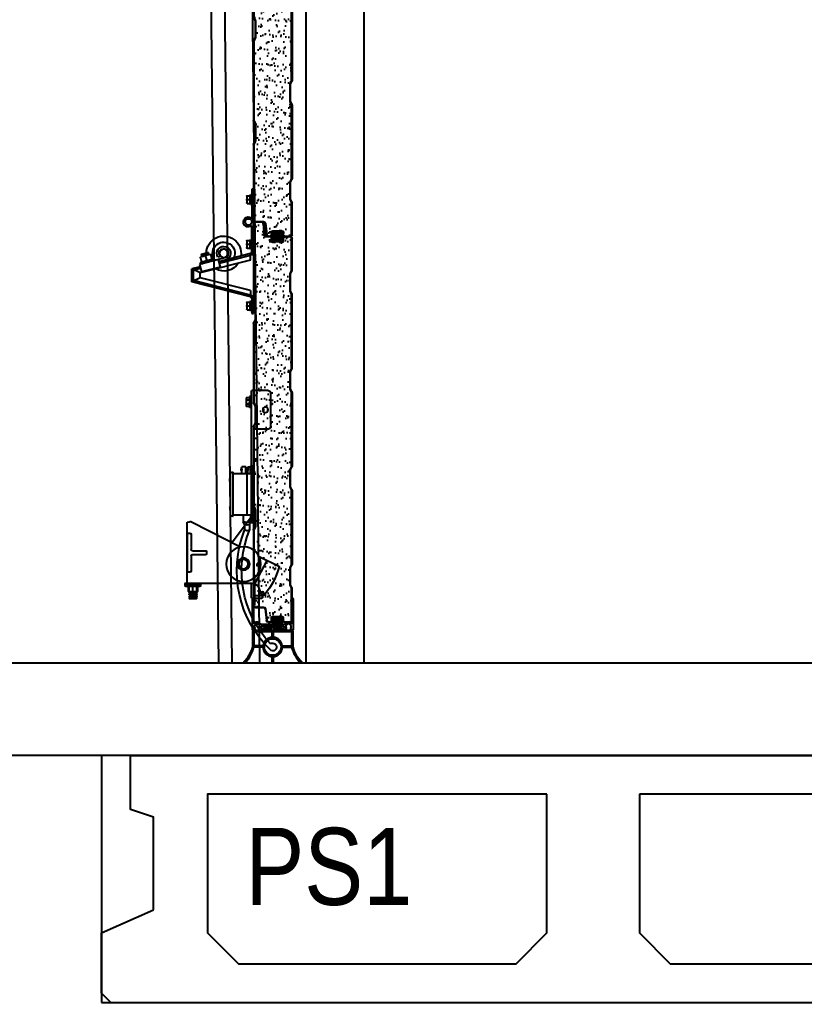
# Model space of a CAD drawing. Header units: millimetres. Extents: x 4754612 to 5801174, y 2368242 to 2777223.
# Drawn here: x 5506792 to 5507810, y 2420575 to 2421850 of the extents above; entities that cross this region are included whole.
import ezdxf
from ezdxf.enums import TextEntityAlignment as Align
from ezdxf.xclip import XClip

# ---------------------------------------------------------------- set-up
doc = ezdxf.new("R2010")
doc.units = ezdxf.units.MM
doc.header["$LTSCALE"] = 1000
for name, pattern in [('CEN', [6.2, 6, -0.1, 0, -0.1]), ('HIDDEN', [2, 1, -1]), ('HIDDEN2', [0.1875, 0.125, -0.0625])]:
    doc.linetypes.add(name, pattern=pattern)
doc.layers.get('DEFPOINTS').update_dxf_attribs({"color": 151})
for name, color, linetype in [('1212', 7, 'Continuous'), ('A-중심선', 10, 'CEN'), ('CON', 2, 'Continuous'), ('DOOR', 4, 'Continuous'), ('OHD Frame', 6, 'Continuous'), ('OHD Panel', 5, 'Continuous'), ('OHD Track', 4, 'Continuous')]:
    doc.layers.add(name, color=color, linetype=linetype)
doc.styles.add('A.NARROW', font='ARIALN.TTF')

# ---------------------------------------------------------------- blocks, each defined once
blk = doc.blocks.new('zw$F401')
at = {"layer": 'CON'}
for points in [[(-2290, -200), (-2290, -80), (-2320, -70), (-2320, 0), (0, 0), (0, -70), (-30, -80), (-30, -200), (37.5, -230), (37.5, -308), (25.5, -320), (-2345.5, -320), (-2357.5, -308), (-2357.5, -230)], [(-1660, -50), (-1660, -230), (-1620, -270), (-1260, -270), (-1220, -230), (-1220, -50)], [(-660, -50), (-1100, -50), (-1100, -230), (-1060, -270), (-700, -270), (-660, -230)]]:
    blk.add_lwpolyline(points, close=True, dxfattribs=at)
for points in [[(-1780, -50), (-2220, -50), (-2220, -230), (-2180, -270), (-1820, -270), (-1780, -230), (-1780, -50)], [(-540, -50), (-540, -230), (-500, -270), (-140, -270), (-100, -230), (-100, -50), (-540, -50)]]:
    blk.add_lwpolyline(points, dxfattribs=at)
at = {"layer": 'DEFPOINTS', "style": 'A.NARROW'}
blk.add_text('PS1', height=100, dxfattribs=at).set_placement((-2171, -143.7), align=Align.MIDDLE_LEFT)
blk = doc.blocks.new('A$C1B0F701D')
at = {"layer": 'OHD Panel'}
for p, q in [((0, 457.1), (0, 498.5)), ((0.5, 457.1), (0.5, 498.5)), ((2.5, 501), (9.5, 501)), ((9.5, 501), (2.5, 501)), ((2.5, 500.5), (9.5, 500.5)), ((11.5, 498.5), (11.5, 496)), ((11.5, 495), (11.5, 498.5)), ((12, 498.5), (12, 496)), ((12, 495), (12, 498.5)), ((16.5, 494), (13, 494)), ((13, 493.5), (16.5, 493.5)), ((16.5, 493.5), (16.5, 494)), ((1.8, 452.9), (0.3, 456)), ((2.2, 453.1), (0.7, 456.2)), ((2, 431), (2, 452)), ((2.5, 431), (2.5, 452)), ((0, 330.1), (0, 425.9)), ((0.3, 427), (1.8, 430.1)), ((0.5, 330.1), (0.5, 425.9)), ((0.7, 426.8), (2.2, 429.9)), ((1.8, 325.9), (0.3, 329)), ((2.2, 326.1), (0.7, 329.2)), ((2, 304), (2, 325)), ((2.5, 304), (2.5, 325)), ((0, 298.9), (0, 203.1)), ((0.3, 300), (1.8, 303.1)), ((0.5, 203.1), (0.5, 298.9)), ((0.7, 299.8), (2.2, 302.9)), ((1.8, 198.9), (0.3, 202)), ((2.2, 199.1), (0.7, 202.2)), ((2, 177), (2, 198)), ((2.5, 177), (2.5, 198)), ((0, 171.9), (0, 76.1)), ((0.3, 173), (1.8, 176.1)), ((0.5, 76.1), (0.5, 171.9)), ((0.7, 172.8), (2.2, 175.9)), ((1.8, 71.9), (0.3, 75)), ((2.2, 72.1), (0.7, 75.2)), ((2, 50), (2, 71)), ((2.5, 50), (2.5, 71)), ((0, 3.5), (0, 44.9)), ((0.3, 46), (1.8, 49.1)), ((0.5, 3.5), (0.5, 44.9)), ((0.7, 45.8), (2.2, 48.9)), ((9.5, 1.5), (2.5, 1.5)), ((9.5, 1), (2.5, 1)), ((11.5, 7), (11.5, 3.5)), ((12, 7), (12, 3.5)), ((13, 8.5), (16.5, 8.5)), ((16.5, 8), (13, 8)), ((16.5, 8.5), (16.5, 8))]:
    blk.add_line(p, q, dxfattribs=at)
for centre, radius, start, end in [((2.5, 498.5), 2.5, 90, 180), ((2.5, 498.5), 2, 90, 180), ((9.5, 498.5), 2.5, 0, 90), ((9.5, 498.5), 2, 0, 90), ((13, 495), 1.5, 180, 270), ((13, 495), 1, 180, 270), ((2.5, 457.1), 2.5, 180, 206.5651), ((2.5, 457.1), 2, 180, 206.5651), ((0, 452), 2, 0, 26.5651), ((0, 452), 2.5, 0, 26.5651), ((2.5, 425.9), 2.5, 153.4349, 180), ((2.5, 425.9), 2, 153.4349, 180), ((0, 431), 2, 333.4349, 0), ((0, 431), 2.5, 333.4349, 0), ((2.5, 330.1), 2.5, 180, 206.5651), ((2.5, 330.1), 2, 180, 206.5651), ((0, 325), 2, 0, 26.5651), ((0, 325), 2.5, 0, 26.5651), ((2.5, 298.9), 2.5, 153.4349, 180), ((2.5, 298.9), 2, 153.4349, 180), ((0, 304), 2, 333.4349, 0), ((0, 304), 2.5, 333.4349, 0), ((2.5, 203.1), 2.5, 180, 206.5651), ((2.5, 203.1), 2, 180, 206.5651), ((0, 198), 2, 0, 26.5651), ((0, 198), 2.5, 0, 26.5651), ((2.5, 171.9), 2.5, 153.4349, 180), ((2.5, 171.9), 2, 153.4349, 180), ((0, 177), 2, 333.4349, 0), ((0, 177), 2.5, 333.4349, 0), ((2.5, 76.1), 2.5, 180, 206.5651), ((2.5, 76.1), 2, 180, 206.5651), ((0, 71), 2, 0, 26.5651), ((0, 71), 2.5, 0, 26.5651), ((2.5, 44.9), 2.5, 153.4349, 180), ((2.5, 44.9), 2, 153.4349, 180), ((0, 50), 2, 333.4349, 0), ((0, 50), 2.5, 333.4349, 0), ((2.5, 3.5), 2.5, 180, 270), ((2.5, 3.5), 2, 180, 270), ((9.5, 3.5), 2.5, 270, 0), ((9.5, 3.5), 2, 270, 0), ((13, 7), 1.5, 90, 180), ((13, 7), 1, 90, 180)]:
    blk.add_arc(centre, radius, start, end, dxfattribs=at)
blk = doc.blocks.new('A$C2BEC2C56')
h = blk.add_hatch(color=256)
h.dxf.hatch_style = 1
h.paths.add_polyline_path([(27, 477.5), (28, 477.5), (28, 517.5), (27, 517.5)])
h = blk.add_hatch(color=256)
h.dxf.hatch_style = 1
h.paths.add_polyline_path([(27, 22.5), (28, 22.5), (28, 62.5), (27, 62.5)])
for p, q in [((27, 517.5), (27, 477.5)), ((28, 517.5), (27, 517.5)), ((28, 477.5), (28, 517.5)), ((27, 477.5), (28, 477.5)), ((27, 62.5), (27, 22.5)), ((27, 22.5), (28, 22.5))]:
    blk.add_line(p, q)
at = {"layer": 'OHD Panel'}
for p, q in [((13.5, 501.9), (15.2, 517.8)), ((14, 501.8), (15.6, 517.7)), ((17.6, 520), (26, 520)), ((17.6, 519.5), (26, 519.5)), ((28, 517.5), (28, 419.6)), ((28.5, 517.5), (28.5, 419.6)), ((4.5, 495), (4.5, 499.5)), ((5, 495), (5, 499.5)), ((6, 501), (12.5, 501)), ((6, 500.5), (12.5, 500.5)), ((0, 494), (3.5, 494)), ((0, 493.5), (0, 494)), ((0, 493.5), (3.5, 493.5)), ((26, 414.5), (26, 393.5)), ((27.8, 418.7), (26.3, 415.6)), ((26.5, 414.5), (26.5, 393.5)), ((28.2, 418.5), (26.7, 415.4)), ((26.3, 392.4), (27.8, 389.3)), ((26.7, 392.6), (28.2, 389.5)), ((28, 388.4), (28, 285.6)), ((28.5, 388.4), (28.5, 285.6)), ((26, 280.5), (26, 259.5)), ((27.8, 284.7), (26.3, 281.6)), ((26.5, 280.5), (26.5, 259.5)), ((28.2, 284.5), (26.7, 281.4)), ((26.3, 258.4), (27.8, 255.3)), ((26.7, 258.6), (28.2, 255.5)), ((28, 254.4), (28, 151.6)), ((28.5, 254.4), (28.5, 151.6)), ((26, 146.5), (26, 125.5)), ((27.8, 150.7), (26.3, 147.6)), ((26.5, 146.5), (26.5, 125.5)), ((28.2, 150.5), (26.7, 147.4)), ((26.3, 124.4), (27.8, 121.3)), ((26.7, 124.6), (28.2, 121.5)), ((28, 120.4), (28, 22.5)), ((28.5, 120.4), (28.5, 22.5)), ((28, 62.5), (27, 62.5)), ((28, 22.5), (28, 62.5)), ((12.9, 18.3), (11.3, 3.3)), ((13.4, 18.2), (11.8, 3.2)), ((26, 20.5), (15.4, 20.5)), ((26, 20), (15.4, 20)), ((3.5, 8.5), (0, 8.5)), ((0, 8.5), (0, 8)), ((3.5, 8), (0, 8)), ((4.5, 3.5), (4.5, 7)), ((5, 3.5), (5, 7)), ((9.3, 1.5), (7, 1.5)), ((9.3, 1), (7, 1))]:
    blk.add_line(p, q, dxfattribs=at)
for centre, radius, start, end in [((17.6, 517.5), 2.5, 90, 173.991), ((17.6, 517.5), 2, 90, 173.991), ((26, 517.5), 2.5, 0, 90), ((26, 517.5), 2, 0, 90), ((6, 499.5), 1.5, 90, 180), ((6, 499.5), 1, 90, 180), ((12.5, 502), 1, 270, 353.991), ((12.5, 502), 1.5, 270, 353.991), ((3.5, 495), 1, 270, 0), ((3.5, 495), 1.5, 270, 0), ((28.5, 414.5), 2.5, 153.4349, 180), ((28.5, 414.5), 2, 153.4349, 180), ((26, 419.6), 2, 333.4349, 0), ((26, 419.6), 2.5, 333.4349, 0), ((28.5, 393.5), 2.5, 180, 206.5651), ((28.5, 393.5), 2, 180, 206.5651), ((26, 388.4), 2, 0, 26.5651), ((26, 388.4), 2.5, 0, 26.5651), ((28.5, 280.5), 2.5, 153.4349, 180), ((28.5, 280.5), 2, 153.4349, 180), ((26, 285.6), 2, 333.4349, 0), ((26, 285.6), 2.5, 333.4349, 0), ((28.5, 259.5), 2.5, 180, 206.5651), ((28.5, 259.5), 2, 180, 206.5651), ((26, 254.4), 2, 0, 26.5651), ((26, 254.4), 2.5, 0, 26.5651), ((28.5, 146.5), 2.5, 153.4349, 180), ((28.5, 146.5), 2, 153.4349, 180), ((26, 151.6), 2, 333.4349, 0), ((26, 151.6), 2.5, 333.4349, 0), ((28.5, 125.5), 2.5, 180, 206.5651), ((28.5, 125.5), 2, 180, 206.5651), ((26, 120.4), 2, 0, 26.5651), ((26, 120.4), 2.5, 0, 26.5651), ((15.4, 18), 2.5, 90, 173.991), ((15.4, 18), 2, 90, 173.991), ((26, 22.5), 2.5, 270, 0), ((26, 22.5), 2, 270, 0), ((3.5, 7), 1.5, 0, 90), ((3.5, 7), 1, 0, 90), ((7, 3.5), 2.5, 180, 270), ((7, 3.5), 2, 180, 270), ((9.3, 3.5), 2, 270, 353.991), ((9.3, 3.5), 2.5, 270, 353.991)]:
    blk.add_arc(centre, radius, start, end, dxfattribs=at)
blk = doc.blocks.new('판넬')
h = blk.add_hatch()
h.set_pattern_fill('AR-SAND', color=253, scale=0.3)
h.set_pattern_definition([(37.5, (2318087.768, -116208.134), (-0.4800094, 14.6823971), [0, -11.5824, 0, -12.954, 0, -12.3825]), (7.5, (2318087.768, -116208.134), (13.4856985, 21.504753), [0, -6.2484, 0, -10.4394, 0, -4.0005]), (327.5, (2318078.396, -116208.134), (23.7297711, 0.0431155), [0, -3.81, 0, -13.716, 0, -17.907]), (317.5, (2318078.396, -116208.134), (22.9066936, 6.6878797), [0, -1.905, 0, -8.9916, 0, -10.287])])
h.paths.add_polyline_path([(2376486.4, -61367, 0.116434), (2376486.6, -61366.1), (2376486.6, -61263.2, 0.116434), (2376486.4, -61262.3), (2376484.8, -61259.3, -0.116434), (2376484.6, -61258.2), (2376484.6, -61237.1, -0.116434), (2376484.8, -61236), (2376486.4, -61233, 0.116434), (2376486.6, -61232.1), (2376486.6, -61129.2, 0.116434), (2376486.4, -61128.3), (2376484.8, -61125.3, -0.116434), (2376484.6, -61124.2), (2376484.6, -61103.1, -0.116434), (2376484.8, -61102), (2376486.4, -61099, 0.116434), (2376486.6, -61098.1), (2376486.6, -61040.1), (2376485.6, -61040.1), (2376485.6, -61000.1), (2376486.6, -61000.1, 0.414214), (2376484.6, -60998.1), (2376476.2, -60998.1, 0.383819), (2376474.2, -60999.9), (2376472.6, -61015.8, -0.383819), (2376471.1, -61017.1), (2376464.6, -61017.1, 0.414214), (2376463.6, -61018.1), (2376463.6, -61022.6, -0.414214), (2376462.1, -61024.1), (2376458.6, -61024.1), (2376458.6, -61023.6), (2376453.6, -61023.6), (2376453.6, -61024.1), (2376450.1, -61024.1, -0.414214), (2376448.6, -61022.6), (2376448.6, -61019.1, 0.414214), (2376446.6, -61017.1), (2376439.6, -61017.1, 0.414214), (2376437.6, -61019.1), (2376437.6, -61060.6, 0.116434), (2376437.8, -61061.5), (2376439.3, -61064.5, -0.116434), (2376439.6, -61065.6), (2376439.6, -61086.7, -0.116434), (2376439.3, -61087.8), (2376437.8, -61090.8, 0.116434), (2376437.6, -61091.7), (2376437.6, -61187.6, 0.116434), (2376437.8, -61188.5), (2376439.3, -61191.5, -0.116434), (2376439.6, -61192.6), (2376439.6, -61213.7, -0.116434), (2376439.3, -61214.8), (2376437.8, -61217.8, 0.116434), (2376437.6, -61218.7), (2376437.6, -61314.6, 0.116434), (2376437.8, -61315.5), (2376439.3, -61318.5, -0.116434), (2376439.6, -61319.6), (2376439.6, -61340.7, -0.116434), (2376439.3, -61341.8), (2376437.8, -61344.8, 0.116434), (2376437.6, -61345.7), (2376437.6, -61441.6, 0.116434), (2376437.8, -61442.5), (2376439.3, -61445.5, -0.116434), (2376439.6, -61446.6), (2376439.6, -61466.7, -0.116434), (2376439.3, -61467.8), (2376437.8, -61470.8, 0.116434), (2376437.6, -61471.7), (2376437.6, -61514.1, 0.414214), (2376439.6, -61516.1), (2376446.6, -61516.1, 0.414214), (2376448.6, -61514.1), (2376448.6, -61510.6, -0.414214), (2376450.1, -61509.1), (2376453.6, -61509.1), (2376453.6, -61509.6), (2376458.6, -61509.6), (2376458.6, -61509.1), (2376462.1, -61509.1, -0.414214), (2376463.6, -61510.6), (2376463.6, -61514.1, 0.414214), (2376465.6, -61516.1), (2376467.9, -61516.1, 0.383819), (2376469.9, -61514.4), (2376471.5, -61499.4, -0.383819), (2376474, -61497.1), (2376484.6, -61497.1, 0.414214), (2376486.6, -61495.1), (2376485.6, -61495.1), (2376485.6, -61455.1), (2376486.6, -61455.1), (2376486.6, -61397.2, 0.116434), (2376486.4, -61396.3), (2376484.8, -61393.3, -0.116434), (2376484.6, -61392.2), (2376484.6, -61371.1, -0.116434), (2376484.8, -61370)])
h = blk.add_hatch(color=8)
h.dxf.hatch_style = 1
h.paths.add_polyline_path([(2376462.1, -61023.6, 0.414214), (2376463.1, -61022.6), (2376463.1, -61016.6, 0.137451), (2376449.1, -61016.6), (2376449.1, -61022.6, 0.414214), (2376450.1, -61023.6)])
h.paths.add_polyline_path([(2376456.6, -61022.1), (2376456.6, -61020.1), (2376461.6, -61020.1), (2376461.6, -61022.1)], flags=16)
h.paths.add_polyline_path([(2376455.6, -61022.1), (2376450.6, -61022.1), (2376450.6, -61020.1), (2376455.6, -61020.1)], flags=16)
h.paths.add_polyline_path([(2376450.6, -61019.1), (2376450.6, -61017.8, -0.11396), (2376461.6, -61017.8), (2376461.6, -61019.1)], flags=16)
h = blk.add_hatch(color=8)
h.dxf.hatch_style = 1
h.paths.add_polyline_path([(2376450.1, -61509.6, 0.414214), (2376449.1, -61510.6), (2376449.1, -61516.7, 0.137451), (2376463.1, -61516.7), (2376463.1, -61510.6, 0.414214), (2376462.1, -61509.6)])
h.paths.add_polyline_path([(2376456.6, -61511.1), (2376461.6, -61511.1), (2376461.6, -61513.1), (2376456.6, -61513.1)], flags=16)
h.paths.add_polyline_path([(2376455.6, -61511.1), (2376455.6, -61513.1), (2376450.6, -61513.1), (2376450.6, -61511.1)], flags=16)
h.paths.add_polyline_path([(2376461.6, -61514.1), (2376461.6, -61515.5, -0.11396), (2376450.6, -61515.5), (2376450.6, -61514.1)], flags=16)
at = {"color": 0}
for points in [[(2376449.1, -61016.6), (2376449.1, -61022.6, 0.414214), (2376450.1, -61023.6), (2376462.1, -61023.6, 0.414214), (2376463.1, -61022.6), (2376463.1, -61016.6, 0.137451), (2376449.1, -61016.6)], [(2376450.6, -61017.8), (2376450.6, -61019.1), (2376461.6, -61019.1), (2376461.6, -61017.8, 0.11396), (2376450.6, -61017.8)], [(2376449.1, -61516.7), (2376449.1, -61510.6, -0.414214), (2376450.1, -61509.6), (2376462.1, -61509.6, -0.414214), (2376463.1, -61510.6), (2376463.1, -61516.7, -0.137451), (2376449.1, -61516.7)], [(2376450.6, -61515.5), (2376450.6, -61514.1), (2376461.6, -61514.1), (2376461.6, -61515.5, -0.11396), (2376450.6, -61515.5)]]:
    blk.add_lwpolyline(points, format="xyb", dxfattribs=at)
for points in [[(2376450.6, -61022.1), (2376450.6, -61020.1), (2376455.6, -61020.1), (2376455.6, -61022.1)], [(2376461.6, -61022.1), (2376461.6, -61020.1), (2376456.6, -61020.1), (2376456.6, -61022.1)], [(2376450.6, -61511.1), (2376450.6, -61513.1), (2376455.6, -61513.1), (2376455.6, -61511.1)], [(2376461.6, -61511.1), (2376461.6, -61513.1), (2376456.6, -61513.1), (2376456.6, -61511.1)]]:
    blk.add_lwpolyline(points, close=True)
at = {"color": 6}
for name, p in [('A$C2BEC2C56', (2376458.6, -61517.6)), ('A$C1B0F701D', (2376437.1, -61517.6))]:
    blk.add_blockref(name, p, dxfattribs=at)
blk = doc.blocks.new('도어추락방지장치 단면')
for p, q in [((119049.4, 7700.2), (119049.4, 7656.2)), ((119052.4, 7703.2), (119073.4, 7703.2)), ((119074.4, 7702.2), (119074.4, 7538.9)), ((119052.4, 7653.2), (119071.4, 7653.2)), ((119071.4, 7653.2), (119071.4, 7496.6)), ((119074.4, 7538.9), (119097.1, 7508.3)), ((119150.7, 7532.4), (119088.2, 7500.3)), ((119157.3, 7532.4), (119154.6, 7533.1)), ((119157.3, 7453.4), (119157.3, 7532.4)), ((119101.6, 7507.1), (119099.5, 7507.1)), ((119152.3, 7516.9), (119152.3, 7497.4)), ((119153.3, 7517.9), (119156.3, 7517.9)), ((119157.3, 7516.9), (119157.3, 7468.9)), ((119132.3, 7494.4), (119132.3, 7491.4)), ((119150.3, 7495.4), (119133.3, 7495.4)), ((119064, 7487.8), (119038.7, 7475.5)), ((119069.7, 7452.6), (119053.8, 7482.8)), ((119150.3, 7490.4), (119133.3, 7490.4)), ((119152.3, 7488.4), (119152.3, 7468.9)), ((119156.3, 7467.9), (119153.3, 7467.9)), ((119065.4, 7449), (119061.1, 7437.8)), ((119071.4, 7453.1), (119071.4, 7437.9)), ((119157.3, 7453.4), (119073.7, 7453.4)), ((119074.4, 7453.3), (119074.4, 7434.9)), ((119139.9, 7452.9), (119139.9, 7451.9)), ((119139.9, 7450.9), (119139.9, 7449.9)), ((119159.4, 7453.4), (119140.4, 7453.4)), ((119159.4, 7451.4), (119140.4, 7451.4)), ((119159.4, 7449.4), (119140.4, 7449.4)), ((119159.9, 7452.9), (119159.9, 7451.9)), ((119159.9, 7450.9), (119159.9, 7449.9)), ((119059.4, 7434.9), (119059.4, 7435.9)), ((119060.4, 7436.9), (119070.4, 7436.9)), ((119073.4, 7433.9), (119060.4, 7433.9)), ((119154.9, 7441.4), (119144.9, 7440.9)), ((119145.4, 7441.4), (119144.9, 7440.9)), ((119144.9, 7440.8), (119145.3, 7440.4)), ((119154.8, 7440.4), (119144.9, 7439.9)), ((119145.3, 7440.3), (119144.9, 7439.9)), ((119144.9, 7439.8), (119145.3, 7439.4)), ((119154.8, 7439.4), (119144.9, 7438.9)), ((119145.3, 7439.3), (119144.9, 7438.9)), ((119144.9, 7438.8), (119145.3, 7438.4)), ((119154.8, 7438.4), (119144.9, 7437.9)), ((119145.3, 7438.3), (119144.9, 7437.9)), ((119144.9, 7437.8), (119145.3, 7437.4)), ((119154.8, 7437.4), (119144.9, 7436.9)), ((119145.3, 7437.3), (119144.9, 7436.9)), ((119144.9, 7436.8), (119145.3, 7436.4)), ((119154.8, 7436.4), (119144.9, 7435.9)), ((119145.3, 7436.3), (119144.9, 7435.9)), ((119144.9, 7435.8), (119145.3, 7435.4)), ((119154.8, 7435.4), (119144.9, 7434.9)), ((119145.3, 7435.3), (119144.9, 7434.9)), ((119144.9, 7434.8), (119145.3, 7434.4)), ((119154.8, 7434.4), (119144.9, 7433.9)), ((119145.3, 7434.3), (119144.9, 7433.9)), ((119144.9, 7433.8), (119145.3, 7433.4)), ((119154.6, 7433.4), (119145.4, 7433.4)), ((119154.4, 7440.9), (119154.9, 7441.4)), ((119154.8, 7440.4), (119154.4, 7440.8)), ((119154.8, 7440.3), (119154.4, 7439.9)), ((119154.4, 7439.9), (119154.8, 7439.4)), ((119154.8, 7439.3), (119154.4, 7438.9)), ((119154.4, 7438.8), (119154.8, 7438.4)), ((119154.8, 7438.3), (119154.4, 7437.9)), ((119154.4, 7437.8), (119154.8, 7437.4)), ((119154.8, 7437.3), (119154.4, 7436.9)), ((119154.4, 7436.8), (119154.8, 7436.4)), ((119154.8, 7436.3), (119154.4, 7435.9)), ((119154.4, 7435.8), (119154.8, 7435.4)), ((119154.8, 7435.3), (119154.4, 7434.9)), ((119154.4, 7434.8), (119154.8, 7434.4)), ((119154.8, 7434.3), (119154.4, 7433.9)), ((119154.4, 7433.8), (119154.7, 7433.5))]:
    blk.add_line(p, q)
for centre, radius in [((119055.9, 7678.2), 3.5), ((119084.3, 7478.1), 8), ((119084.3, 7478.1), 6), ((119059.5, 7440.5), 1.75)]:
    blk.add_circle(centre, radius)
at = {"color": 4}
blk.add_circle((119084.3, 7478.1), 22.5, dxfattribs=at)
for centre, radius, start, end in [((119052.4, 7700.2), 3, 90, 180), ((119073.4, 7702.2), 1, 0, 90), ((119052.4, 7656.2), 3, 180, 270), ((119153.4, 7528.2), 5, 75.9753, 122.6512), ((119099.5, 7510.1), 3, 216.5223, 270), ((119153.3, 7516.9), 1, 90, 180), ((119156.3, 7516.9), 1, 360, 90), ((119133.3, 7494.4), 1, 90, 180), ((119150.3, 7497.4), 2, 270, 360), ((119133.3, 7491.4), 1, 180, 270), ((119150.3, 7488.4), 2, 360, 90), ((119039.2, 7474.6), 1, 117.2498, 195.6532), ((119131.8, 7500.6), 97.2, 195.6532, 219.4298), ((119153.3, 7468.9), 1, 180, 270), ((119156.3, 7468.9), 1, 270, 360), ((119073.7, 7443.4), 10, 90, 145.932), ((119140.4, 7452.9), 0.5, 90, 180), ((119140.4, 7451.9), 0.5, 180, 270), ((119140.4, 7450.9), 0.5, 90, 180), ((119140.4, 7449.9), 0.5, 180, 270), ((119159.4, 7452.9), 0.5, 360, 90), ((119159.4, 7451.9), 0.5, 270, 360), ((119159.4, 7450.9), 0.5, 360, 90), ((119159.4, 7449.9), 0.5, 270, 360), ((119059.4, 7440.2), 3.03, 206.4904, 295.3656), ((119060.4, 7435.9), 1, 90, 180), ((119060.4, 7434.9), 1, 180, 270), ((119060.3, 7438.4), 1, 295.3656, 325.932), ((119070.4, 7437.9), 1, 270, 0), ((119073.4, 7434.9), 1, 270, 0), ((119145, 7440.9), 0.1, 135, 225), ((119145, 7439.9), 0.1, 135, 225), ((119145, 7438.9), 0.1, 135, 225), ((119145, 7437.9), 0.1, 135, 225), ((119145, 7436.9), 0.1, 135, 225), ((119145, 7435.9), 0.1, 135, 225), ((119145, 7434.9), 0.1, 135, 225), ((119145, 7433.9), 0.1, 135, 225), ((119145.2, 7440.4), 0.1, 315, 45), ((119145.2, 7439.4), 0.1, 315, 45), ((119145.2, 7438.4), 0.1, 315, 45), ((119145.2, 7437.4), 0.1, 315, 45), ((119145.2, 7436.4), 0.1, 315, 45), ((119145.2, 7435.4), 0.1, 315, 45), ((119145.2, 7434.4), 0.1, 315, 45), ((119145.4, 7433.5), 0.1, 225, 270), ((119154.5, 7440.9), 0.1, 135, 225), ((119154.5, 7438.9), 0.1, 135, 225), ((119154.5, 7437.9), 0.1, 135, 225), ((119154.5, 7436.9), 0.1, 135, 225), ((119154.5, 7435.9), 0.1, 135, 225), ((119154.5, 7434.9), 0.1, 135, 225), ((119154.5, 7433.9), 0.1, 135, 225), ((119154.6, 7433.5), 0.1, 270, 45), ((119154.7, 7440.4), 0.1, 315, 45), ((119154.7, 7439.4), 0.1, 315, 45), ((119154.7, 7438.4), 0.1, 315, 45), ((119154.7, 7437.4), 0.1, 315, 45), ((119154.7, 7436.4), 0.1, 315, 45), ((119154.7, 7435.4), 0.1, 315, 45), ((119154.7, 7434.4), 0.1, 315, 45)]:
    blk.add_arc(centre, radius, start, end)
at = {"layer": '1212', "color": 3}
for p, q in [((119074.4, 7695.3), (119074.4, 7681)), ((119074.4, 7695.3), (119076.4, 7695.3)), ((119076.4, 7695.3), (119076.4, 7693.9)), ((119076.4, 7693.9), (119076.4, 7688.2)), ((119076.4, 7693.9), (119080.8, 7693.9)), ((119076.4, 7690.9), (119080.8, 7690.9)), ((119076.4, 7682.5), (119076.4, 7688.2)), ((119076.4, 7685.5), (119080.8, 7685.5)), ((119080.8, 7693.9), (119080.8, 7682.5)), ((119074.4, 7681), (119076.4, 7681)), ((119076.4, 7682.5), (119080.8, 7682.5)), ((119076.4, 7681), (119076.4, 7682.5)), ((119076.4, 7682.5), (119080.8, 7682.5)), ((119143.9, 7448.9), (119143.9, 7442.9)), ((119155.4, 7449.4), (119144.4, 7449.4)), ((119155.4, 7442.4), (119144.4, 7442.4)), ((119144.4, 7442.4), (119144.4, 7441.9)), ((119144.9, 7442.4), (119144.9, 7449.4)), ((119149.9, 7442.4), (119149.9, 7449.4)), ((119154.9, 7442.4), (119154.9, 7449.4)), ((119155.4, 7442.4), (119155.4, 7441.9)), ((119155.9, 7448.9), (119155.9, 7442.9)), ((119154.9, 7441.4), (119144.9, 7441.4))]:
    blk.add_line(p, q, dxfattribs=at)
for centre, start, end in [((119144.4, 7448.9), 90, 180), ((119144.4, 7442.9), 180, 270), ((119155.4, 7448.9), 360, 90), ((119155.4, 7442.9), 270, 360), ((119144.9, 7441.9), 180, 270), ((119154.9, 7441.9), 270, 360)]:
    blk.add_arc(centre, 0.5, start, end, dxfattribs=at)
blk = doc.blocks.new('공기압축식 하부안전장치 단면')
at = {"color": 4, "linetype": 'Continuous'}
for p, q in [((119571.4, 7604.8), (119572.6, 7604.8)), ((119571.5, 7599.1), (119572.6, 7599.1)), ((119574.9, 7605.4), (119572.6, 7605.4)), ((119572.6, 7532.2), (119572.6, 7605.4)), ((119597.8, 7595.7), (119572.6, 7595.7)), ((119574.9, 7595.7), (119574.9, 7605.4)), ((119575.2, 7595.7), (119575.2, 7604.3)), ((119578.5, 7604.3), (119575.2, 7604.3)), ((119578.5, 7595.7), (119578.5, 7604.3)), ((119581.4, 7602), (119578.5, 7602)), ((119581.4, 7599.8), (119578.5, 7599.8)), ((119581.4, 7595.7), (119581.4, 7604.3)), ((119581.4, 7604.3), (119586.6, 7604.3)), ((119586.6, 7595.7), (119586.6, 7604.3)), ((119586.7, 7602), (119586.6, 7602)), ((119586.7, 7599.8), (119586.6, 7599.8)), ((119597.8, 7540.2), (119597.8, 7597.4)), ((119598.3, 7597.4), (119597.8, 7597.4)), ((119601.4, 7589.4), (119601.4, 7584.8)), ((119601.7, 7588.3), (119601.4, 7588.3)), ((119601.6, 7586), (119601.4, 7586)), ((119601.4, 7548.1), (119601.4, 7552.7)), ((119601.6, 7551.5), (119601.4, 7551.5)), ((119601.7, 7549.2), (119601.4, 7549.2)), ((119571.4, 7532.8), (119572.6, 7532.8)), ((119571.5, 7538.5), (119572.6, 7538.5)), ((119597.8, 7541.9), (119572.6, 7541.9)), ((119574.9, 7532.2), (119572.6, 7532.2)), ((119574.9, 7532.2), (119574.9, 7541.9)), ((119576.6, 7529.3), (119574.9, 7532.8)), ((119582.9, 7529.3), (119584.6, 7532.8)), ((119584.6, 7541.9), (119584.6, 7532.8)), ((119598.3, 7540.2), (119597.8, 7540.2)), ((119576.6, 7529.3), (119576.6, 7521.9)), ((119582.9, 7529.3), (119582.9, 7521.9))]:
    blk.add_line(p, q, dxfattribs=at)
blk.add_line((119571.4, 7562.7), (119573.4, 7562.7))
for points in [[(119579.5, 7541.9), (119579.5, 7595.7)], [(119601.2, 7542.9), (119601.2, 7594.8)], [(119601.4, 7589.4), (119601.2, 7589.4)], [(119601.4, 7584.8), (119601.2, 7584.8)], [(119601.6, 7587.1), (119601.3, 7587.1)], [(119601.8, 7588.9), (119601.4, 7588.9)], [(119601.9, 7585.3), (119601.4, 7585.3)], [(119601.4, 7552.7), (119601.2, 7552.7)], [(119601.4, 7548.1), (119601.2, 7548.1)], [(119601.6, 7550.4), (119601.3, 7550.4)], [(119601.9, 7552.3), (119601.4, 7552.3)], [(119601.8, 7548.6), (119601.4, 7548.6)]]:
    blk.add_lwpolyline(points, dxfattribs=at)
for centre, radius, start, end in [((119582.3, 7600.8), 3.82, 162.6362, 196.5077), ((119582.7, 7600.8), 3.82, 161.799, 195.6779), ((119583, 7600.8), 3.82, 162.6362, 196.5077), ((119583.4, 7600.8), 3.82, 161.799, 195.6779), ((119583.9, 7600.8), 3.82, 162.2181, 196.0923), ((119584.3, 7600.8), 3.82, 161.3788, 195.2643), ((119584.7, 7600.8), 3.82, 162.2181, 196.0923), ((119585.1, 7600.8), 3.82, 161.3788, 195.4042), ((119598.5, 7594.7), 2.75, 357.6834, 92.3166), ((119579.8, 7553.2), 21, 256.5803, 283.4197), ((119598.5, 7543), 2.75, 267.6834, 2.3166), ((119579.8, 7537.7), 8.94, 249.3903, 290.6097), ((119579.8, 7530.3), 8.94, 249.3903, 290.6097)]:
    blk.add_arc(centre, radius, start, end, dxfattribs=at)
for centre, radius, start, end in [((119450.8, 7469.3), 142.2, 313.4388, 21.7171), ((119447.5, 7469.6), 139.3, 317.0272, 22.0683), ((119546.4, 7370.6), 5.04, 53.0683, 295.3562)]:
    blk.add_arc(centre, radius, start, end)
blk.add_ellipse((119571.5, 7601.9), major_axis=(-0.01, 2.86), ratio=0.012205, start_param=3.141593, end_param=9.424778, dxfattribs=at)
at = {"color": 4, "linetype": 'Continuous', "extrusion": (0, 0, -1)}
for centre, major_axis, ratio, start_param, end_param in [((119586.9, 7600.9), (0, 2), 0.127013, 3.141593, 9.424778), ((119587.1, 7600.9), (0, 2), 0.127013, 3.51839, 5.906387), ((119601.9, 7587.1), (0, 1.83), 0.13892, 3.141593, 9.424778)]:
    blk.add_ellipse(centre, major_axis=major_axis, ratio=ratio, start_param=start_param, end_param=end_param, dxfattribs=at)
at = {"color": 4, "linetype": 'Continuous'}
blk.add_ellipse((119601.9, 7550.4), major_axis=(0, 1.83), ratio=0.13892, dxfattribs=at)
at = {"color": 4, "linetype": 'Continuous', "extrusion": (0, 0, -1)}
blk.add_ellipse((119571.5, 7535.7), major_axis=(0.01, 2.86), ratio=0.012205, dxfattribs=at)
blk = doc.blocks.new('2ROLLER')
for p, q in [((-153829.3, -191.2, 0), (-153828.9, -190.9, 0)), ((-153829.1, -190.3, 0), (-153828.7, -190, 0)), ((-153820.5, -193, 0), (-153829.1, -190.3, 0)), ((-153828.9, -190.8, 0), (-153829.1, -190.4, 0)), ((-153820.5, -192.1, 0), (-153828.6, -190, 0)), ((-153853.3, -195.2, 0), (-153854.1, -198.4, 0)), ((-153851.3, -199.7, 0), (-153842.6, -201.9, 0)), ((-153850.6, -196.7, 0), (-153817.7, -205.2, 0)), ((-153844.8, -195.1, 0), (-153841.6, -196, 0)), ((-153841.9, -199, 0), (-153844.4, -208.7, 0)), ((-153836.1, -199.2, 0), (-153836.4, -200.4, 0)), ((-153836.4, -200.4, 0), (-153835.4, -200.7, 0)), ((-153835.4, -200.4, 0), (-153835.4, -200.7, 0)), ((-153835.4, -200.4, 0), (-153834.4, -200.9, 0)), ((-153834.4, -200.7, 0), (-153834.4, -200.9, 0)), ((-153834.4, -200.7, 0), (-153833.5, -201.2, 0)), ((-153834.4, -200.7, 0), (-153833.5, -201.2, 0)), ((-153832.4, -193.2, 0), (-153833.9, -199, 0)), ((-153833.9, -199, 0), (-153820.4, -202.5, 0)), ((-153831.2, -192.4, 0), (-153819.6, -195.4, 0)), ((-153829.6, -192, 0), (-153829.2, -191.8, 0)), ((-153821, -194.8, 0), (-153829.6, -192.1, 0)), ((-153829.4, -192.6, 0), (-153829.6, -192.2, 0)), ((-153829.6, -192.8, 0), (-153829.4, -192.7, 0)), ((-153820.8, -193.9, 0), (-153829.4, -191.2, 0)), ((-153829.1, -191.7, 0), (-153829.4, -191.3, 0)), ((-153825.7, -194.9, 0), (-153827.2, -200.7, 0)), ((-153823.7, -203.4, 0), (-153822.8, -203.9, 0)), ((-153823.7, -203.4, 0), (-153822.8, -203.9, 0)), ((-153822.8, -203.7, 0), (-153822.8, -203.9, 0)), ((-153822.8, -203.7, 0), (-153821.9, -204.1, 0)), ((-153822.8, -203.7, 0), (-153821.9, -204.1, 0)), ((-153821.3, -195, 0), (-153821, -194.8, 0)), ((-153821.2, -194.2, 0), (-153820.8, -194, 0)), ((-153821, -194.7, 0), (-153821.2, -194.3, 0)), ((-153821, -193.3, 0), (-153820.6, -193.1, 0)), ((-153820.8, -193.8, 0), (-153821, -193.4, 0)), ((-153820.8, -192.4, 0), (-153820.5, -192.3, 0)), ((-153820.6, -193, 0), (-153820.8, -192.6, 0)), ((-153818.9, -196.6, 0), (-153820.4, -202.5, 0)), ((-153818.6, -203.7, 0), (-153818.9, -204.9, 0)), ((-153844.4, -208.7, 0), (-153820.2, -214.9, 0)), ((-153821.8, -203.9, 0), (-153821.9, -204.1, 0)), ((-153821.8, -203.9, 0), (-153820.9, -204.4, 0)), ((-153821.8, -203.9, 0), (-153820.9, -204.4, 0)), ((-153820.8, -204.2, 0), (-153820.9, -204.4, 0)), ((-153820.8, -204.2, 0), (-153819.9, -204.6, 0)), ((-153820.8, -204.2, 0), (-153819.9, -204.6, 0)), ((-153817.7, -205.2, 0), (-153820.2, -214.9, 0)), ((-153819.9, -204.6, 0), (-153818.9, -204.9, 0)), ((-153818.8, -204.4, 0), (-153818.9, -204.7, 0))]:
    blk.add_line(p, q)
at = {"color": 0}
for p, q in [((-153833.4, -200.9, 0), (-153833.5, -201.2, 0)), ((-153833.4, -200.9, 0), (-153832.5, -201.4, 0)), ((-153833.4, -200.9, 0), (-153832.5, -201.4, 0)), ((-153832.4, -201.2, 0), (-153832.5, -201.4, 0)), ((-153832.4, -201.2, 0), (-153831.5, -201.7, 0)), ((-153832.4, -201.2, 0), (-153831.5, -201.7, 0)), ((-153831.5, -201.4, 0), (-153831.5, -201.7, 0)), ((-153831.5, -201.4, 0), (-153830.6, -201.9, 0)), ((-153831.5, -201.4, 0), (-153830.6, -201.9, 0)), ((-153830.5, -201.7, 0), (-153830.6, -201.9, 0)), ((-153830.5, -201.7, 0), (-153829.6, -202.1, 0)), ((-153830.5, -201.7, 0), (-153829.6, -202.1, 0)), ((-153829.5, -201.9, 0), (-153829.6, -202.1, 0)), ((-153829.5, -201.9, 0), (-153828.6, -202.4, 0)), ((-153829.5, -201.9, 0), (-153828.6, -202.4, 0)), ((-153828.6, -202.2, 0), (-153828.6, -202.4, 0)), ((-153828.6, -202.2, 0), (-153827.7, -202.6, 0)), ((-153828.6, -202.2, 0), (-153827.7, -202.6, 0)), ((-153827.6, -202.4, 0), (-153827.7, -202.6, 0)), ((-153827.6, -202.4, 0), (-153826.7, -202.9, 0)), ((-153827.6, -202.4, 0), (-153826.7, -202.9, 0)), ((-153826.6, -202.7, 0), (-153826.7, -202.9, 0)), ((-153826.6, -202.7, 0), (-153825.7, -203.1, 0)), ((-153826.6, -202.7, 0), (-153825.7, -203.1, 0)), ((-153825.7, -202.9, 0), (-153825.7, -203.1, 0)), ((-153825.7, -202.9, 0), (-153824.8, -203.4, 0)), ((-153825.7, -202.9, 0), (-153824.8, -203.4, 0)), ((-153824.7, -203.2, 0), (-153824.8, -203.4, 0)), ((-153824.7, -203.2, 0), (-153823.8, -203.6, 0)), ((-153824.7, -203.2, 0), (-153823.8, -203.6, 0)), ((-153823.7, -203.4, 0), (-153823.8, -203.6, 0))]:
    blk.add_line(p, q, dxfattribs=at)
at = {"color": 5, "linetype": 'HIDDEN'}
blk.add_line((-153823.7, -203.7, 0), (-153823.6, -203.7, 0), dxfattribs=at)
blk.add_circle((-153849.1, -190.9, 0), 5.5)
for centre, radius, start, end in [((-153849.1, -190.9, 0), 22.5, 1.0314, 189.1436), ((-153849.1, -190.9, 0), 14.5, 321.1221, 203.9319), ((-153849.1, -190.9, 0), 9, 326.0942, 255.5654), ((-153849.1, -190.9, 0), 6, 315.5654, 255.5654), ((-153829.1, -190.4, 0), 0.0908, 120.5654, 210.5654), ((-153829, -190.9, 0), 0.0908, 300.5654, 30.5654), ((-153828.6, -190.1, 0), 0.0908, 75.5654, 120.5654), ((-153849.2, -191.4, 0), 22.5, 212.732, 298.3988), ((-153833.5, -211.5, 0), 12.5, 59.3052, 101.6693), ((-153831.5, -193.4, 0), 1, 75.5654, 165.5654), ((-153829.5, -192.1, 0), 0.0908, 120.5654, 210.5654), ((-153829.3, -191.2, 0), 0.0908, 120.5654, 210.5654), ((-153829.4, -192.6, 0), 0.0908, 300.5654, 30.5654), ((-153829.2, -191.7, 0), 0.0908, 300.5654, 30.5654), ((-153826.8, -213.2, 0), 12.5, 49.4615, 91.8256), ((-153826.6, -194.7, 0), 1, 345.5654, 75.5654), ((-153824.7, -195.1, 0), 1, 75.5654, 165.5654), ((-153821.2, -194.3, 0), 0.0908, 120.5654, 210.5654), ((-153820.9, -193.4, 0), 0.0908, 120.5654, 210.5654), ((-153821.1, -194.8, 0), 0.0908, 300.5654, 30.5654), ((-153820.7, -192.5, 0), 0.0908, 120.5654, 210.5654), ((-153820.9, -193.9, 0), 0.0908, 300.5654, 30.5654), ((-153820.6, -193, 0), 0.0908, 300.5654, 30.5654), ((-153820.5, -192.2, 0), 0.0908, 300.5654, 75.5654), ((-153819.9, -196.4, 0), 1, 345.5654, 75.5654)]:
    blk.add_arc(centre, radius, start, end)
blk.add_arc((-153823.6, -203.8, 0), 0.09, 120.5654, 210.5654, dxfattribs=at)
blk = doc.blocks.new('2인치 SIDE HINGE 단면')
at = {"extrusion": (-1, 2.44929e-16, 5.96917e-14)}
blk.add_line((0, 129), (0, 165), dxfattribs=at)
at = {"extrusion": (2.44929e-16, 1, -2.44929e-16)}
blk.add_line((0, 165), (2.3, 165), dxfattribs=at)
at = {"extrusion": (-5.96917e-14, -2.44929e-16, -1)}
for p, q in [((0, 165), (2.3, 165)), ((0, 129), (0, 165)), ((2.3, 165), (2.3, 129)), ((0, 129), (2.3, 129))]:
    blk.add_line(p, q, dxfattribs=at)
at = {"color": 5, "linetype": 'HIDDEN2', "ltscale": 5}
for p, q in [((0, 155, 0), (2.3, 155, 0)), ((2.3, 148, 0), (0, 148, 0)), ((2.3, 98.5, 0), (0, 98.5, 0)), ((2.3, 95, 0), (0, 95, 0)), ((2.3, 92, 0), (0, 92, 0)), ((2.3, 88.5, 0), (0, 88.5, 0)), ((4, 79), (44.6, 68.5)), ((68.8, 62.3), (77.7, 60)), ((77.7, 46.6), (77.7, 60)), ((4, 27.6), (77.7, 46.6)), ((2.3, 18.6), (0, 18.6)), ((2.3, 15.1), (0, 15.1)), ((2.3, 12.1), (0, 12.1)), ((2.3, 8.6), (0, 8.6))]:
    blk.add_line(p, q, dxfattribs=at)
at = {"extrusion": (1, -2.44929e-16, -5.96917e-14)}
blk.add_line((2.3, 165), (2.3, 129), dxfattribs=at)
for p, q in [((3.2, 158.2, 0), (2.3, 158.2, 0)), ((8, 156.5, 0), (3.7, 156.5, 0)), ((3.7, 156.5, 0), (3.7, 146.5, 0)), ((8.7, 155.8, 0), (8.7, 147.2, 0)), ((3.2, 144.7, 0), (2.4, 144.7, 0)), ((8, 151.5, 0), (3.7, 151.5, 0)), ((8, 146.5, 0), (3.7, 146.5, 0)), ((0, 129), (0, 122.5)), ((2.3, 129), (2.3, 127.5)), ((2.3, 127.5), (2.3, 129)), ((0, 83.4), (0, 122.5)), ((2.3, 83.4), (2.3, 117.5)), ((3.2, 100.3, 0), (2.3, 100.3, 0)), ((8, 98.5, 0), (3.7, 98.5, 0)), ((3.7, 98.5, 0), (3.7, 88.5, 0)), ((8, 93.5, 0), (3.7, 93.5, 0)), ((8.7, 97.8, 0), (8.7, 89.2, 0)), ((2.3, 86), (0, 86)), ((2.3, 83.5), (0, 83.5)), ((3.2, 86.8, 0), (2.4, 86.8, 0)), ((3.2, 79.2), (4, 79)), ((8, 88.5, 0), (3.7, 88.5, 0)), ((3.8, 81.4), (45.1, 70.8)), ((4, 73.1), (4, 81.4)), ((4, 73.1), (69, 56.4)), ((69.3, 64.5), (80, 61.8)), ((69, 56.4), (80, 61.8)), ((69, 50.2), (69, 56.4)), ((80, 44.8), (80, 61.8)), ((3.8, 25.2), (80, 44.8)), ((4, 33.5), (69, 50.2)), ((69, 50.2), (80, 44.8)), ((3.2, 27.4), (4, 27.6)), ((4, 33.5), (4, 25.2)), ((0, 23.2), (0, 3.6)), ((2.3, 23.1), (0, 23.1)), ((2.3, 20.6), (0, 20.6)), ((2.3, 23.2), (2.3, 3.6)), ((3.2, 20.4), (2.3, 20.4)), ((8, 18.6), (3.7, 18.6)), ((3.7, 18.6), (3.7, 8.6)), ((8, 13.6), (3.7, 13.6)), ((8.7, 17.9), (8.7, 9.3)), ((2.3, 3.6), (0, 3.6)), ((3.2, 6.9), (2.4, 6.9)), ((8, 8.6), (3.7, 8.6))]:
    blk.add_line(p, q)
at = {"extrusion": (-2.44929e-16, -1, 2.44929e-16)}
blk.add_line((0, 129), (2.3, 129), dxfattribs=at)
at = {"extrusion": (7.34788e-16, 1, 1.03474e-13)}
blk.add_line((0, 129), (2.3, 129), dxfattribs=at)
at = {"extrusion": (-5.96917e-14, -2.44929e-16, -1)}
blk.add_circle((-6.5, 122.5), 4.2, dxfattribs=at)
for centre, radius, start, end in [((-5.7, 154.1, 0), 9.81, 344.4871, 24.8899), ((8, 155.8, 0), 0.714, 0, 90), ((-5.7, 148.9, 0), 9.81, 335.1101, 15.5129), ((8, 152.2, 0), 0.714, 270, 0), ((8, 150.8, 0), 0.714, 0, 90), ((8, 147.2, 0), 0.714, 270, 0), ((6.5, 122.5), 6.5, 229.7478, 180), ((-5.7, 96.1, 0), 9.81, 344.4871, 24.8899), ((-5.7, 90.9, 0), 9.81, 335.1101, 15.5129), ((8, 97.8, 0), 0.714, 0, 90), ((8, 94.2, 0), 0.714, 270, 0), ((8, 92.8, 0), 0.714, 0, 90), ((8, 89.2, 0), 0.714, 270, 0), ((4.3, 83.4), 4.3, 180, 255.5654), ((4.3, 83.4), 2, 180, 255.5654), ((4.3, 23.2), 4.3, 104.4346, 180), ((4.3, 23.2), 2, 104.4346, 180), ((-5.7, 16.2), 9.81, 344.4871, 24.8899), ((-5.7, 11), 9.81, 335.1101, 15.5129), ((8, 17.9), 0.714, 0, 90), ((8, 14.3), 0.714, 270, 0), ((8, 12.9), 0.714, 0, 90), ((8, 9.3), 0.714, 270, 0)]:
    blk.add_arc(centre, radius, start, end)
blk.add_blockref('2ROLLER', (153887.7, 272.7, 0))
blk = doc.blocks.new('A$C27682B79')
h = blk.add_hatch()
h.set_pattern_fill('ANSI31', color=8, scale=5.005745, style=0)
h.set_pattern_definition([(45, (-2867678.04177, -1449758.015), (-0.44244954069, 0.44244954069), [])])
h.paths.add_polyline_path([(-1617.3, 42.2), (-1594.5, 42.2), (-1594.5, 45.6), (-1602.3, 45.6), (-1602.3, 47.3), (-1580.1, 47.3), (-1580.1, 45.6), (-1587.8, 45.6), (-1587.8, 42.2), (-1565.1, 42.2), (-1565.1, 20.8, 0.136132), (-1553.6, 1.5, -0.691279), (-1555.3, 0.4, -0.130619), (-1566.8, 20.8), (-1578.7, 20.8, -1), (-1603.7, 20.8), (-1615.6, 20.8, -0.130619), (-1627.1, 0.4, -0.691279), (-1628.8, 1.5, 0.136132), (-1617.3, 20.8)])
h.paths.add_polyline_path([(-1566.8, 22.5), (-1566.8, 40.5), (-1590.3, 40.5), (-1590.3, 33.3, -0.355185), (-1578.8, 22.5)], flags=16)
h.paths.add_polyline_path([(-1602, 20.8, 1), (-1580.4, 20.8, 1)], flags=16)
h.paths.add_polyline_path([(-1592, 33.3), (-1592, 40.5), (-1615.6, 40.5), (-1615.6, 22.5), (-1603.6, 22.5, -0.356485)], flags=16)
h.paths.add_polyline_path([(-1589.5, 42.2), (-1589.5, 45.6), (-1592.9, 45.6), (-1592.9, 42.2)], flags=17)
h.paths.add_polyline_path([(-1592, 8.3, 0.033851), (-1590.3, 8.3), (-1590.3, 0.8, -1), (-1592, 0.8)])
at = {"color": 4}
for p, q in [((-1617.7, 83.3), (-1617.7, 53.6)), ((-1616.2, 84.1), (-1616.2, 54.3)), ((-1566.2, 84.1), (-1566.2, 54.3)), ((-1564.7, 83.3), (-1564.7, 53.6)), ((-1617.5, 53.4), (-1617.7, 53.6)), ((-1617.5, 53.4), (-1617.7, 53.2)), ((-1617.7, 53.2), (-1617.7, 42.9)), ((-1616.2, 54.3), (-1616.2, 50.9)), ((-1566.2, 54.3), (-1566.2, 50.9)), ((-1564.9, 53.4), (-1564.7, 53.6)), ((-1564.9, 53.4), (-1564.7, 53.2)), ((-1564.7, 53.2), (-1564.7, 42.9)), ((-1617.7, 42.9), (-1615.7, 42.9)), ((-1615.7, 42.9), (-1616.2, 42.9)), ((-1595, 42.9), (-1607.6, 42.9)), ((-1575.7, 49.8), (-1606.7, 49.8)), ((-1595, 44.9), (-1606.6, 44.9)), ((-1576.3, 47.8), (-1606.1, 47.8)), ((-1595, 44.9), (-1595, 42.9)), ((-1587.4, 44.9), (-1587.4, 42.9)), ((-1575.9, 44.9), (-1587.4, 44.9)), ((-1574.7, 42.9), (-1587.4, 42.9)), ((-1566.8, 42.9), (-1566.2, 42.9)), ((-1564.7, 42.9), (-1566.8, 42.9))]:
    blk.add_line(p, q, dxfattribs=at)
for p, q in [((-1617.3, 42.2), (-1617.3, 20.8)), ((-1594.5, 42.2), (-1617.2, 42.2)), ((-1592, 40.5), (-1615.6, 40.5)), ((-1615.6, 40.5), (-1615.6, 22.5)), ((-1580.1, 47.3), (-1602.3, 47.3)), ((-1602.3, 47.3), (-1602.3, 45.6)), ((-1594.5, 45.6), (-1602.3, 45.6)), ((-1594.5, 42.2), (-1594.5, 45.6)), ((-1592.9, 42.2), (-1592.9, 45.6)), ((-1589.5, 45.6), (-1592.9, 45.6)), ((-1589.5, 42.2), (-1592.9, 42.2)), ((-1592, 33.3), (-1592, 40.5)), ((-1566.8, 40.5), (-1590.3, 40.5)), ((-1590.3, 33.3), (-1590.3, 40.5)), ((-1589.5, 42.2), (-1589.5, 45.6)), ((-1580.1, 45.6), (-1587.8, 45.6)), ((-1587.8, 42.2), (-1587.8, 45.6)), ((-1565.1, 42.2), (-1587.8, 42.2)), ((-1580.1, 47.3), (-1580.1, 45.6)), ((-1566.8, 40.5), (-1566.8, 22.5)), ((-1565.1, 42.2), (-1565.1, 20.8)), ((-1603.6, 22.5), (-1615.6, 22.5)), ((-1603.7, 20.8), (-1615.6, 20.8)), ((-1578.8, 22.5), (-1566.8, 22.5)), ((-1578.7, 20.8), (-1566.8, 20.8)), ((-1592, 0.8), (-1592, 8.3)), ((-1590.3, 0.8), (-1590.3, 8.3))]:
    blk.add_line(p, q)
blk.add_circle((-1591.2, 20.8), 10.8)
for centre, radius, start, end in [((-1616.7, 83.3), 1, 60, 180), ((-1565.7, 83.3), 1, 0, 120), ((-1611.8, 47.2), 5.75, 26.3191, 139.6868), ((-1570.6, 47.2), 5.75, 40.3132, 153.6809), ((-1615.6, 44.3), 1.44, 268.3981, 41.9276), ((-1611.6, 47.3), 3.55, 324.8272, 215.1728), ((-1607.7, 44.3), 1.44, 138.0724, 271.6019), ((-1611.8, 47.2), 5.75, 336.3877, 5.4758), ((-1570.6, 47.2), 5.75, 174.5242, 203.6123), ((-1574.8, 44.3), 1.44, 268.3981, 41.9276), ((-1570.8, 47.3), 3.55, 324.8272, 215.1728), ((-1566.8, 44.3), 1.44, 138.0724, 271.6019)]:
    blk.add_arc(centre, radius, start, end, dxfattribs=at)
for centre, radius, start, end in [((-1591.2, 20.8), 12.5, 93.7454, 172.2269), ((-1591.2, 20.8), 12.5, 7.7731, 85.9902), ((-1657.8, 31.9), 42.1, 313.7143, 344.7229), ((-1659.7, 32.2), 45.6, 315.6996, 345.4667), ((-1591.2, 20.8), 12.5, 180, 0), ((-1522.6, 32.2), 45.6, 194.5333, 224.3004), ((-1524.5, 31.9), 42.1, 195.2771, 226.2857), ((-1627.7, 1.2), 1.08, 167.7415, 306.3626), ((-1591.1, 0.8), 0.846, 180, 0), ((-1554.6, 1.2), 1.08, 233.6374, 12.2585)]:
    blk.add_arc(centre, radius, start, end)
at = {"layer": 'OHD Frame'}
for p, q in [((-1548.2, 9560), (-1548.2, 0)), ((-1473.2, 9560), (-1473.2, 0))]:
    blk.add_line(p, q, dxfattribs=at)
at = {"layer": 'OHD Track'}
for p, q in [((-1706.7, 3999.4), (-1661.7, -0.6)), ((-1689.2, 3999.6), (-1644.2, -0.4)), ((-1653.2, 4000), (-1608.2, 0))]:
    blk.add_line(p, q, dxfattribs=at)
at = {"xscale": -1}
for name, p in [('판넬', (2374870.9, 62069.6)), ('2인치 SIDE HINGE 단면', (-1616.2, 449.5)), ('판넬', (2374870.9, 61569.6)), ('도어추락방지장치 단면', (117455.2, -7349.8)), ('공기압축식 하부안전장치 단면', (117955.2, -7349.8))]:
    blk.add_blockref(name, p, dxfattribs=at)

msp = doc.modelspace()

# ---------------------------------------------------------------- linework, layer by layer
at = {"layer": 'A-중심선'}
msp.add_line((5707480.986, 2421015.382), (5390179.76, 2421015.382), dxfattribs=at)
at = {"layer": 'CON'}
for points in [[(5508518.509, 2421015.382), (5451838.509, 2421015.382)], [(5508368.509, 2420895.382), (5463638.509, 2420895.382)]]:
    msp.add_lwpolyline(points, dxfattribs=at)

# ---------------------------------------------------------------- block references
ref = msp.add_blockref('zw$F401', (5509256.009, 2420895.382), dxfattribs=at)
XClip(ref).set_block_clipping_path([(-2357.5, -319.9999999953), (-737.4999999981, 0)])
at = {"layer": 'DOOR'}
msp.add_blockref('A$C27682B79', (5508711.723, 2421015.382), dxfattribs=at)

doc.saveas('drawing.dxf')
